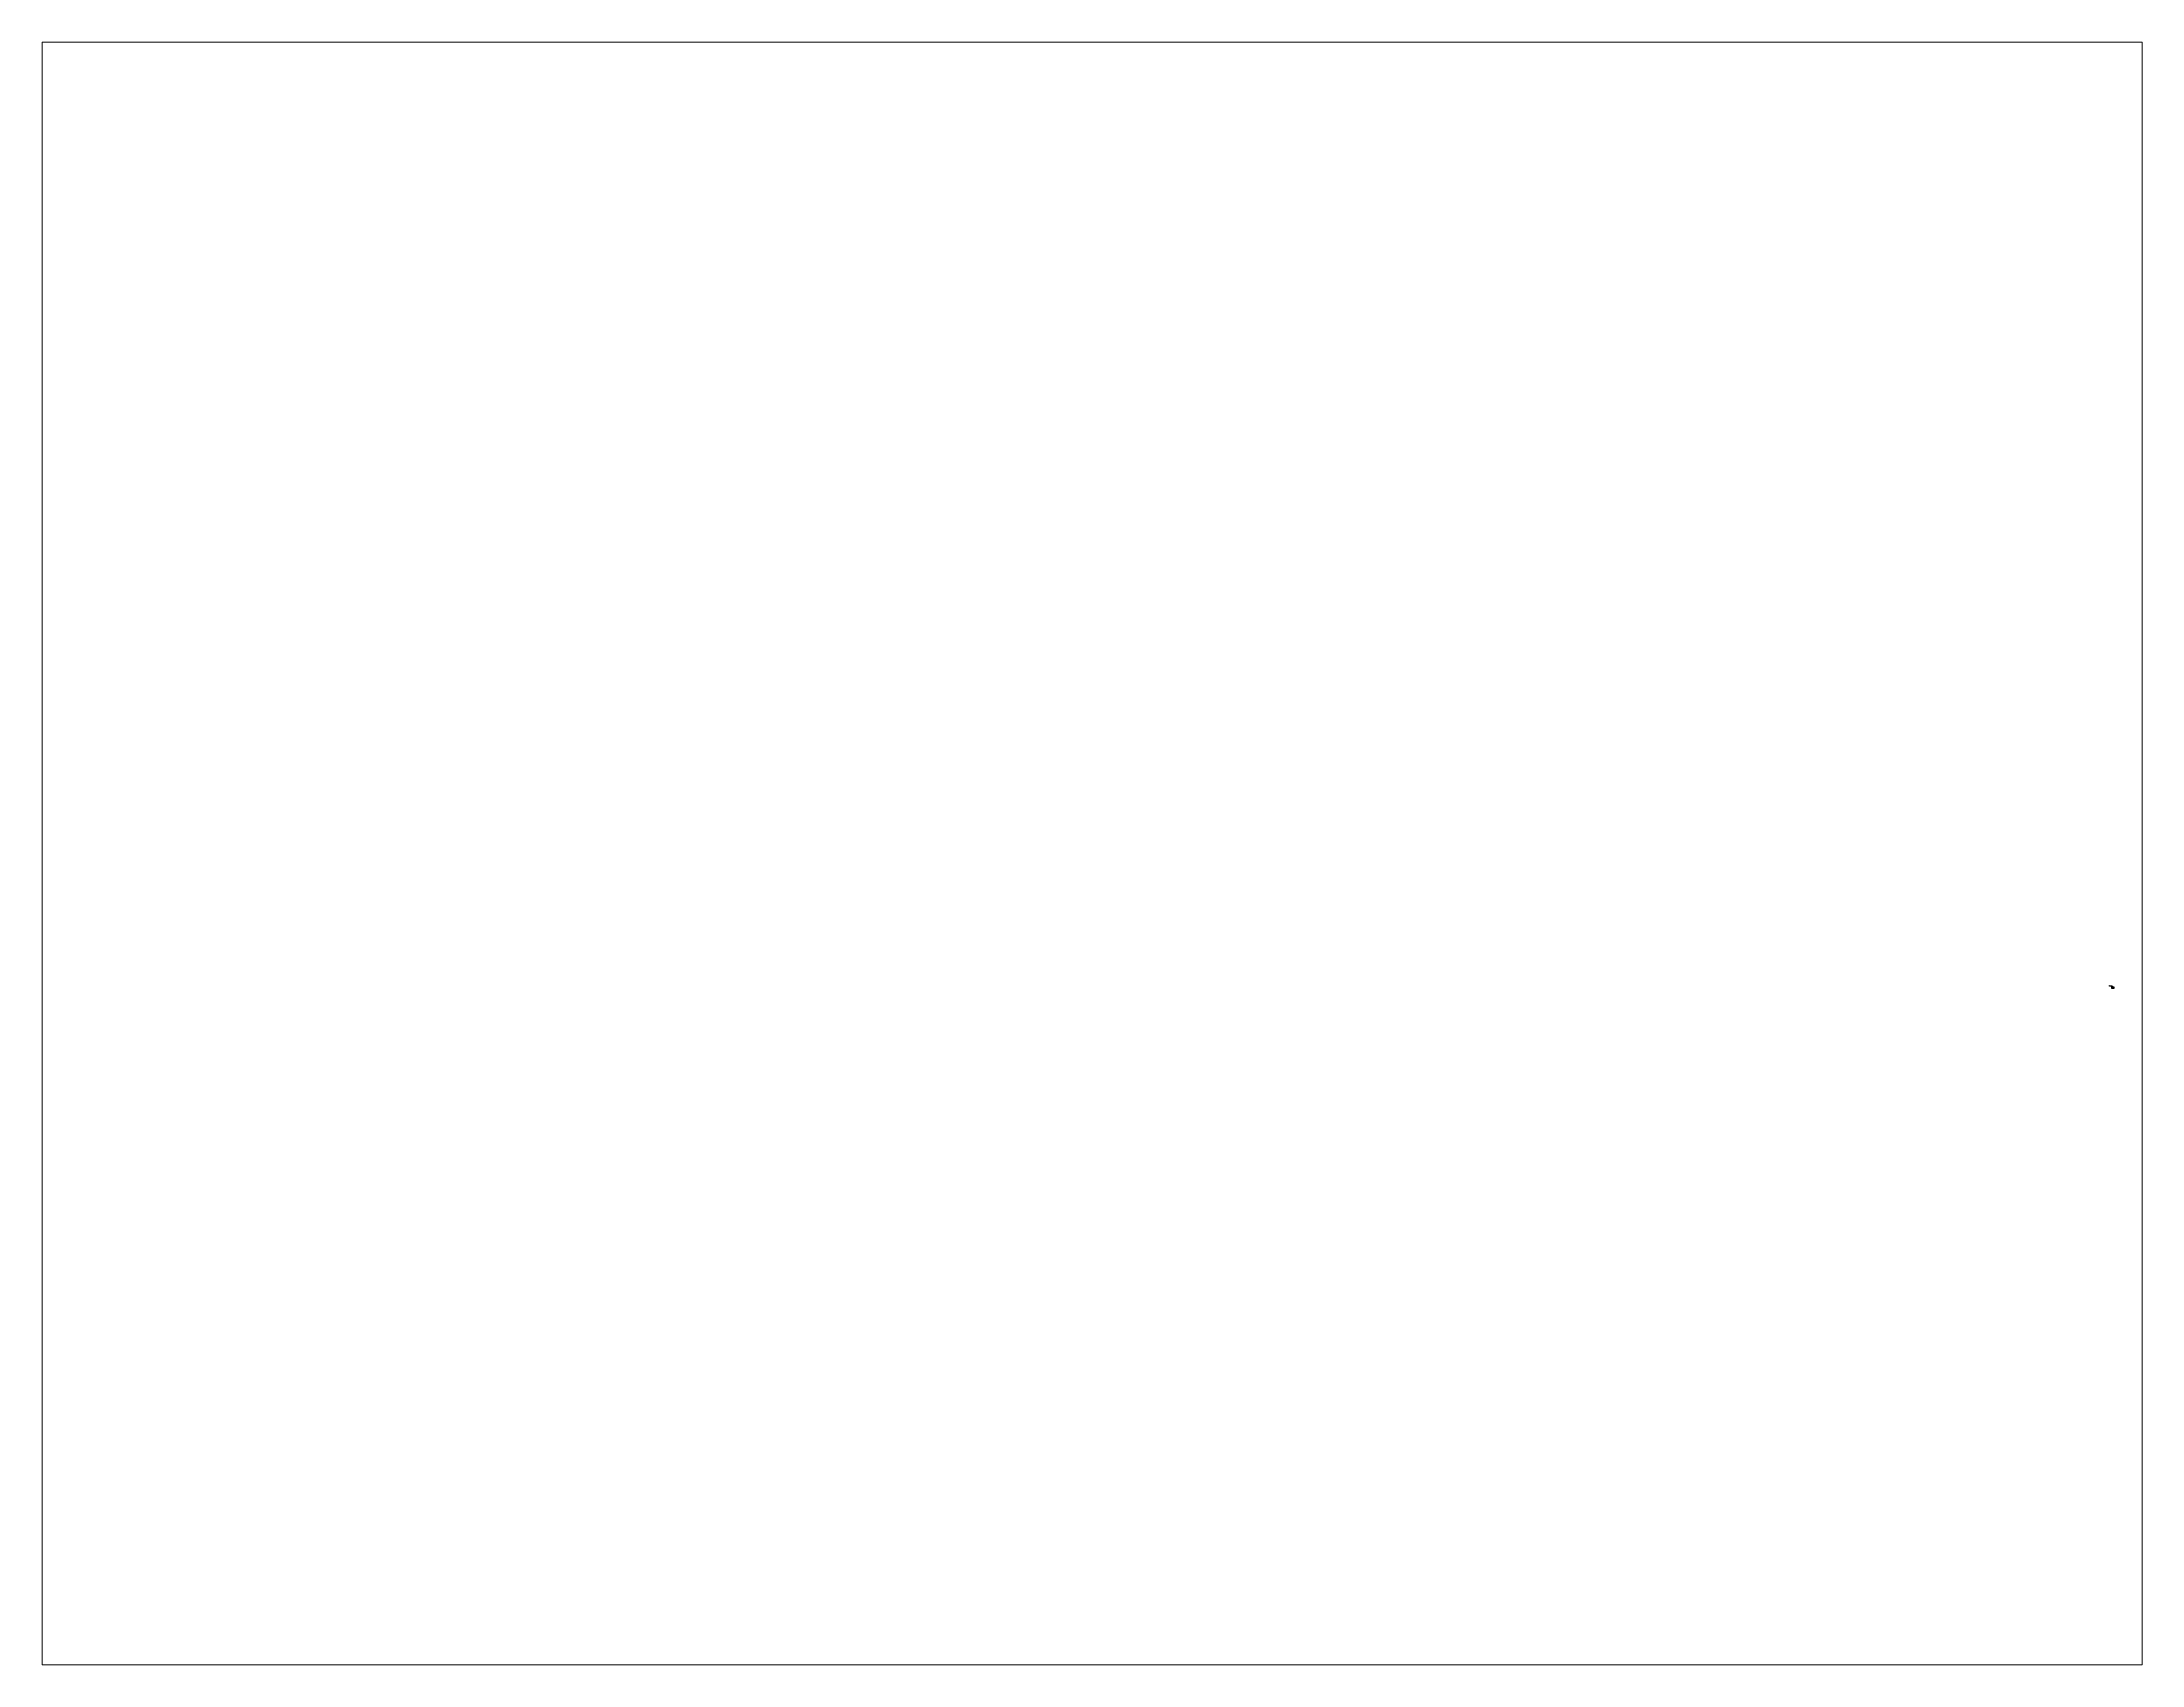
# Paper-space layout 'Layout1' of a CAD drawing. Header units: feet. Extents: x 1.1 to 9.9, y 0.85 to 7.65.
# The model-space entities are those that its viewports show. They can reach past a viewport. Long polylines and large blocks are cut down to what shows.
import ezdxf
from ezdxf import colors
from ezdxf.entities.mleader import LeaderData, LeaderLine
from ezdxf.enums import TextEntityAlignment as Align
from ezdxf.math import Vec2, Vec3

# ---------------------------------------------------------------- set-up
doc = ezdxf.new("R2010")
doc.units = ezdxf.units.FT
doc.header["$MEASUREMENT"] = 0
doc.set_wipeout_variables(frame=1)
doc.layers.get('0').update_dxf_attribs({"color": 30})
for name, color, linetype in [('C-DIMS', 2, 'Continuous'), ('C-LABEL', 4, 'Continuous'), ('C-MATCHLINE', 251, 'Continuous'), ('PV-ANNO', 31, 'Continuous')]:
    doc.layers.add(name, color=color, linetype=linetype)
doc.layers.add('VP', color=7, linetype='Continuous', plot=False)
doc.styles.add('ARIAL', font='arial.ttf')
doc.styles.get("Standard").update_dxf_attribs({"font": 'SIMPLEX.SHX'})

# ---------------------------------------------------------------- blocks, each defined once
blk = doc.blocks.new('KN-CIRC')
at = {"linetype": 'ByBlock', "transparency": 16777216}
blk.add_circle((0, 0), 0.125, dxfattribs=at)
at = {"transparency": 16777216, "style": 'ARIAL'}
blk.add_attdef('KN', text='', height=0.1, dxfattribs=at).set_placement((0, 0), align=Align.MIDDLE)
blk = doc.blocks.new('KN-SQ')
at = {"transparency": 16777216}
blk.add_lwpolyline([(-1, -1), (-1, -0.75), (-0.75, -0.75), (-0.75, -1)], close=True, dxfattribs=at)
at = {"transparency": 16777216, "style": 'ARIAL'}
blk.add_attdef('KN', text='', height=0.1, dxfattribs=at).set_placement((-0.875, -0.875), align=Align.MIDDLE_CENTER)
at = {"transparency": 16777216}
blk.add_wipeout([(-0.9975, -0.9975), (-0.9975, -0.7525), (-0.7525, -0.7525), (-0.7525, -0.9975)], dxfattribs=at)
blk = doc.blocks.new('_TagHexagon')
at = {"color": 0, "linetype": 'ByBlock', "transparency": 16777216}
blk.add_lwpolyline([(0, 0), (0, 0), (0, 0), (0, 0), (0, 0), (0, 0)], close=True, dxfattribs=at)
at = {"layer": 'C-DIMS', "color": 0, "transparency": 16777216, "style": 'ARIAL'}
blk.add_attdef('TAGNUMBER', text='', height=0.0938, dxfattribs=at).set_placement((0, 0), align=Align.MIDDLE)

msp = doc.modelspace()

# ---------------------------------------------------------------- linework, layer by layer
at = {"layer": 'C-MATCHLINE'}
for p, q in [((587237, 1030628), (587292, 1030724)), ((588218, 1030485), (588257, 1030588))]:
    msp.add_line(p, q, dxfattribs=at)
at = {"layer": 'PV-ANNO', "flags": 128}
msp.add_lwpolyline([(587986, 1030488, 0.5205671), (587986, 1030488, 0.5205671), (587986, 1030489, 0.5205671), (587985, 1030489, 0.5205671), (587985, 1030490, 0.5205671), (587984, 1030491, 0.5205671), (587984, 1030491, 0.5205671), (587984, 1030492, 0.5205671), (587983, 1030492, 0.5205671), (587983, 1030493, 0.5205671), (587983, 1030493, 0.5205671), (587982, 1030494, 0.5205671), (587982, 1030494, 0.5205671), (587982, 1030495, 0.5205671), (587981, 1030496, 0.5205671), (587981, 1030496, 0.5205671), (587980, 1030497, 0.5205671), (587980, 1030497, 0.5205671), (587980, 1030498, 0.5205671), (587979, 1030499, 0.5205671), (587979, 1030499, 0.5205671), (587978, 1030500, 0.5205671), (587978, 1030501, 0.5205671), (587978, 1030501, 0.5205671), (587977, 1030502, 0.5205671), (587977, 1030503, 0.5205671), (587976, 1030503, 0.5205671), (587976, 1030504, 0.5205671), (587975, 1030505, 0.5205671), (587975, 1030505, 0.5205671), (587974, 1030506, 0.5205671), (587974, 1030507, 0.5205671), (587973, 1030507, 0.5205671), (587973, 1030508, 0.5205671), (587972, 1030508, 0.5205671), (587972, 1030509, 0.5205671), (587971, 1030509, 0.5205671), (587971, 1030510, 0.5205671), (587970, 1030511, 0.5205671), (587970, 1030511, 0.5205671), (587969, 1030512, 0.5205671), (587968, 1030513, 0.5205671), (587968, 1030513, 0.5205671), (587967, 1030514, 0.5205671), (587967, 1030515, 0.5205671), (587966, 1030515, 0.5205671), (587966, 1030516, 0.5205671), (587965, 1030516, 0.5205671), (587964, 1030517, 0.5205671), (587964, 1030518, 0.5205671), (587963, 1030518, 0.5205671), (587963, 1030519, 0.5205671), (587962, 1030520, 0.5205671), (587961, 1030521, 0.5205671), (587961, 1030521, 0.5205671), (587961, 1030522, 0.5205671), (587961, 1030523, 0.5205671), (587960, 1030524, 0.5205671), (587960, 1030525, 0.5205671), (587960, 1030526, 0.5205671), (587960, 1030526, 0.5205671), (587959, 1030528, 0.5205671), (587959, 1030529, 0.5205671), (587959, 1030530, 0.5205671), (587959, 1030530, 0.5205671), (587958, 1030531, 0.5205671), (587958, 1030532, 0.5205671), (587958, 1030532, 0.5205671), (587958, 1030533, 0.5205671), (587958, 1030534, 0.5205671), (587958, 1030534, 0.5205671), (587957, 1030535, 0.5205671), (587957, 1030536, 0.5205671), (587957, 1030537, 0.5205671), (587957, 1030538, 0.5205671), (587956, 1030539, 0.5205671), (587956, 1030540, 0.5205671), (587956, 1030541, 0.5205671), (587956, 1030541, 0.5205671), (587955, 1030543, 0.5205671), (587955, 1030543, 0.5205671), (587955, 1030544, 0.5205671), (587955, 1030545, 0.5205671), (587954, 1030546, 0.5205671), (587954, 1030547, 0.5205671), (587954, 1030547, 0.5205671), (587954, 1030548, 0.5205671), (587954, 1030549, 0.5205671), (587953, 1030550, 0.5205671), (587953, 1030550, 0.5205671), (587953, 1030551, 0.5205671), (587953, 1030552, 0.5205671), (587953, 1030552, 0.5205671), (587952, 1030553, 0.5205671), (587952, 1030554, 0.5205671), (587952, 1030554, 0.5205671), (587952, 1030555, 0.5205671), (587952, 1030556, 0.5205671), (587951, 1030557, 0.5205671), (587951, 1030558, 0.5205671), (587951, 1030558, 0.5205671), (587951, 1030559, 0.5205671), (587951, 1030560, 0.5205671), (587950, 1030561, 0.5205671), (587950, 1030561, 0.5205671), (587950, 1030562, 0.5205671), (587950, 1030563, 0.5205671), (587950, 1030564, 0.5205671), (587949, 1030564, 0.5205671), (587949, 1030565, 0.5205671), (587949, 1030566, 0.5205671), (587948, 1030567, 0.5205671), (587948, 1030568, 0.5205671), (587948, 1030569, 0.5205671), (587948, 1030570, 0.5205671), (587948, 1030571, 0.5205671), (587947, 1030572, 0.5205671), (587947, 1030573, 0.5205671), (587947, 1030574, 0.5205671), (587947, 1030574, 0.5205671), (587946, 1030575, 0.5205671), (587946, 1030576, 0.5205671), (587946, 1030576, 0.5205671), (587945, 1030576, 0.5205671), (587945, 1030576, 0.5205671), (587944, 1030576, 0.5205671), (587943, 1030576, 0.5205671), (587942, 1030576, 0.5205671), (587941, 1030575, 0.5205671), (587941, 1030575, 0.5205671), (587940, 1030575, 0.5205671), (587939, 1030575, 0.5205671), (587939, 1030575, 0.5205671), (587938, 1030575, 0.5205671), (587937, 1030575, 0.5205671), (587937, 1030575, 0.5205671), (587936, 1030575, 0.5205671), (587936, 1030575, 0.5205671), (587935, 1030575, 0.5205671), (587934, 1030575, 0.5205671), (587934, 1030575, 0.5205671), (587933, 1030575, 0.5205671), (587932, 1030574, 0.5205671), (587931, 1030574, 0.5205671), (587931, 1030574, 0.5205671), (587930, 1030574, 0.5205671), (587929, 1030574, 0.5205671), (587928, 1030574, 0.5205671), (587928, 1030574, 0.5205671), (587927, 1030574, 0.5205671), (587926, 1030574, 0.5205671), (587925, 1030574, 0.5205671), (587925, 1030574, 0.5205671), (587924, 1030573, 0.5205671), (587923, 1030573, 0.5205671), (587923, 1030573, 0.5205671), (587923, 1030572, 0.5205671), (587923, 1030572, 0.5205671), (587923, 1030571, 0.5205671), (587923, 1030570, 0.5205671), (587923, 1030569, 0.5205671), (587924, 1030569, 0.5205671), (587924, 1030567, 0.5205671), (587924, 1030567, 0.5205671), (587924, 1030566, 0.5205671), (587924, 1030566, 0.5205671), (587924, 1030565, 0.5205671), (587924, 1030564, 0.5205671), (587924, 1030564, 0.5205671), (587925, 1030563, 0.5205671), (587925, 1030562, 0.5205671), (587925, 1030561, 0.5205671), (587925, 1030561, 0.5205671), (587925, 1030560, 0.5205671), (587925, 1030559, 0.5205671), (587926, 1030558, 0.5205671), (587926, 1030558, 0.5205671), (587926, 1030557, 0.5205671), (587926, 1030556, 0.5205671), (587926, 1030555, 0.5205671), (587927, 1030553, 0.5205671), (587927, 1030553, 0.5205671), (587927, 1030552, 0.5205671), (587927, 1030551, 0.5205671), (587927, 1030550, 0.5205671), (587927, 1030549, 0.5205671), (587928, 1030548, 0.5205671), (587928, 1030548, 0.5205671), (587928, 1030547, 0.5205671), (587928, 1030547, 0.5205671), (587928, 1030545, 0.5205671), (587928, 1030545, 0.5205671), (587928, 1030544, 0.5205671), (587929, 1030543, 0.5205671), (587929, 1030542, 0.5205671), (587929, 1030541, 0.5205671), (587929, 1030540, 0.5205671), (587929, 1030540, 0.5205671), (587929, 1030538, 0.5205671), (587930, 1030538, 0.5205671), (587930, 1030537, 0.5205671), (587930, 1030536, 0.5205671), (587930, 1030535, 0.5205671), (587930, 1030535, 0.5205671), (587930, 1030534, 0.5205671), (587930, 1030533, 0.5205671), (587931, 1030532, 0.5205671), (587931, 1030531, 0.5205671), (587931, 1030530, 0.5205671), (587931, 1030530, 0.5205671), (587931, 1030529, 0.5205671), (587931, 1030528, 0.5205671), (587932, 1030527, 0.5205671), (587932, 1030527, 0.5205671), (587932, 1030526, 0.5205671), (587932, 1030525, 0.5205671), (587932, 1030524, 0.5205671), (587933, 1030523, 0.5205671), (587933, 1030522, 0.5205671), (587933, 1030521, 0.5205671), (587933, 1030521, 0.5205671), (587933, 1030519, 0.5205671), (587933, 1030518, 0.5205671), (587934, 1030518, 0.5205671), (587934, 1030517, 0.5205671), (587934, 1030516, 0.5205671), (587934, 1030515, 0.5205671), (587934, 1030515, 0.5205671), (587934, 1030514, 0.5205671), (587934, 1030513, 0.5205671), (587935, 1030512, 0.5205671), (587935, 1030512, 0.5205671), (587935, 1030511, 0.5205671), (587935, 1030510, 0.5205671), (587935, 1030510, 0.5205671), (587935, 1030509, 0.5205671), (587935, 1030508, 0.5205671), (587936, 1030508, 0.5205671), (587936, 1030507, 0.5205671), (587936, 1030506, 0.5205671), (587936, 1030505, 0.5205671), (587936, 1030504, 0.5205671), (587936, 1030503, 0.5205671), (587937, 1030502, 0.5205671), (587937, 1030501, 0.5205671), (587937, 1030500, 0.5205671), (587937, 1030499, 0.5205671), (587937, 1030499, 0.5205671), (587937, 1030498, 0.5205671), (587938, 1030497, 0.5205671), (587938, 1030497, 0.5205671), (587938, 1030496, 0.5205671), (587938, 1030495, 0.5205671), (587938, 1030494, 0.5205671), (587938, 1030493, 0.5205671), (587938, 1030493, 0.5205671), (587939, 1030492, 0.5205671), (587939, 1030491, 0.5205671), (587939, 1030491, 0.5205671), (587940, 1030490, 0.5205671), (587941, 1030490, 0.5205671), (587941, 1030489, 0.5205671), (587941, 1030489, 0.5205671), (587942, 1030489, 0.5205671), (587942, 1030488, 0.5205671), (587943, 1030487, 0.5205671), (587944, 1030487, 0.5205671), (587944, 1030486, 0.5205671), (587945, 1030486, 0.5205671), (587945, 1030485, 0.5205671), (587946, 1030485, 0.5205671), (587947, 1030484, 0.5205671), (587947, 1030483, 0.5205671), (587948, 1030483, 0.5205671), (587949, 1030482, 0.5205671), (587949, 1030481, 0.5205671), (587950, 1030481, 0.5205671), (587951, 1030480, 0.5205671), (587951, 1030480, 0.5205671), (587952, 1030479, 0.5205671), (587952, 1030479, 0.5205671), (587953, 1030478, 0.5205671), (587954, 1030478, 0.5205671), (587954, 1030477, 0.5205671), (587955, 1030477, 0.5205671), (587955, 1030476, 0.5205671), (587956, 1030476, 0.5205671), (587956, 1030475, 0.5205671), (587957, 1030474, 0.5205671), (587958, 1030474, 0.5205671), (587958, 1030473, 0.5205671), (587959, 1030473, 0.5205671), (587960, 1030472, 0.5205671), (587961, 1030471, 0.5205671), (587961, 1030471, 0.5205671), (587962, 1030470, 0.5205671), (587963, 1030469, 0.5205671), (587963, 1030469, 0.5205671), (587964, 1030468, 0.5205671), (587965, 1030467, 0.5205671), (587965, 1030467, 0.5205671), (587965, 1030467, 0.5205671), (587966, 1030466, 0.5205671), (587966, 1030466, 0.5205671), (587967, 1030466, 0.5205671), (587967, 1030466, 0.5205671), (587967, 1030466, 0.5205671), (587968, 1030467, 0.5205671), (587969, 1030468, 0.5205671), (587970, 1030468, 0.5205671), (587970, 1030468, 0.5205671), (587971, 1030469, 0.5205671), (587972, 1030469, 0.5205671), (587972, 1030470, 0.5205671), (587973, 1030471, 0.5205671), (587974, 1030471, 0.5205671), (587974, 1030472, 0.5205671), (587975, 1030472, 0.5205671), (587976, 1030473, 0.5205671), (587976, 1030473, 0.5205671), (587976, 1030473, 0.5205671), (587977, 1030474, 0.5205671), (587978, 1030475, 0.5205671), (587979, 1030475, 0.5205671), (587980, 1030476, 0.5205671), (587980, 1030477, 0.5205671), (587981, 1030477, 0.5205671), (587981, 1030478, 0.5205671), (587981, 1030478, 0.5205671), (587982, 1030479, 0.5205671), (587982, 1030480, 0.5205671), (587982, 1030481, 0.5205671), (587983, 1030482, 0.5205671), (587983, 1030482, 0.5205671), (587984, 1030483, 0.5205671), (587984, 1030484, 0.5205671), (587984, 1030484, 0.5205671), (587985, 1030485, 0.5205671), (587985, 1030486, 0.5205671), (587985, 1030486, 0.5205671), (587986, 1030487, 0.5205671)], format="xyb", close=True, dxfattribs=at)
at = {"layer": 'VP', "elevation": 1000, "flags": 128}
msp.add_lwpolyline([(588190, 1030414), (587216, 1030553), (587223, 1030604), (587334, 1030796), (588284, 1030660)], close=True, dxfattribs=at)
msp.add_lwpolyline([(588190, 1030414), (587216, 1030553), (587223, 1030604), (587334, 1030796), (588284, 1030660)], close=True, dxfattribs=at)
msp.add_lwpolyline([(588190, 1030414), (587216, 1030553), (587223, 1030604), (587334, 1030796), (588284, 1030660)], close=True, dxfattribs=at)
msp.add_lwpolyline([(588190, 1030414), (587216, 1030553), (587223, 1030604), (587334, 1030796), (588284, 1030660)], close=True, dxfattribs=at)
msp.add_lwpolyline([(588190, 1030414), (587216, 1030553), (587223, 1030604), (587334, 1030796), (588284, 1030660)], close=True, dxfattribs=at)
msp.add_lwpolyline([(588190, 1030414), (587216, 1030553), (587223, 1030604), (587334, 1030796), (588284, 1030660)], close=True, dxfattribs=at)
at = {"layer": 'VP'}
for points, elevation in [([(588318, 1030652), (589008, 1029986), (588975, 1029808), (588881, 1029711), (588181, 1030388), (588257, 1030588)], 1000), ([(588318, 1030652), (589008, 1029986), (588975, 1029808), (588881, 1029711), (588181, 1030388), (588257, 1030588)], 1000), ([(588318, 1030652), (589008, 1029986), (588975, 1029808), (588881, 1029711), (588181, 1030388), (588257, 1030588)], 1000), ([(588318, 1030652), (589008, 1029986), (588975, 1029808), (588881, 1029711), (588181, 1030388), (588257, 1030588)], 1000), ([(588188, 1029712), (589279, 1029712), (589279, 1030080), (588188, 1030080)], 1125), ([(588188, 1029712), (589279, 1029712), (589279, 1030080), (588188, 1030080)], 1125), ([(588188, 1029712), (589279, 1029712), (589279, 1030080), (588188, 1030080)], 1125)]:
    msp.add_lwpolyline(points, close=True, dxfattribs=dict(at, elevation=elevation))

# ---------------------------------------------------------------- leaders
at = {"layer": 'C-LABEL'}
ml = msp.add_multileader_block('Standard', dxfattribs=at)
ml.set_content('KN-CIRC', color=256, scale=40)
ml.set_attribute('KN', '11', width=0)
ml.set_leader_properties(color=256)
ml.build(insert=Vec2(0, 0))
ml.multileader.update_dxf_attribs({"dogleg_length": 0.12, "arrow_head_size": 4.8, "scale": 40})
ctx = ml.context
ctx.base_point, ctx.scale, ctx.char_height, ctx.arrow_head_size, ctx.landing_gap_size, ctx.plane_origin = Vec3(588692, 1029950), 40, 3.2, 4.8, 1.6, Vec3(588658, 1029971)
notes = []
notes.append((ctx, [(0, (1, 1, 0), (588688, 1029950), (1, 0), 4.8, [(0, [(588658, 1029971)], 0, [])])]))
ctx.block.insert = Vec3(588697, 1029950)
ml = msp.add_multileader_block('Standard', dxfattribs=at)
ml.set_content('KN-SQ', color=256, scale=40)
ml.set_attribute('KN', '3', width=0)
ml.set_leader_properties(color=256)
ml.build(insert=Vec2(0, 0))
ml.multileader.update_dxf_attribs({"dogleg_length": 0.12, "arrow_head_size": 6, "scale": 40})
ctx = ml.context
ctx.base_point, ctx.scale, ctx.char_height, ctx.arrow_head_size, ctx.landing_gap_size, ctx.plane_origin = Vec3(588844, 1029818), 40, 3.2, 6, 1.6, Vec3(588878, 1029836)
notes.append((ctx, [(0, (1, 1, 0), (588859, 1029818), (-1, 0), 4.8, [(0, [(588878, 1029836)], 0, [])])]))
ctx.block.insert = Vec3(588884, 1029853)
at = {"layer": 'PV-ANNO'}
ml = msp.add_multileader_block('Standard', dxfattribs=at)
ml.set_content('_TagHexagon', color=256, scale=40)
ml.set_attribute('TAGNUMBER', '5', width=0)
ml.set_leader_properties(color=256)
ml.build(insert=Vec2(0, 0))
ml.multileader.update_dxf_attribs({"dogleg_length": 0.12, "arrow_head_size": 4.8, "scale": 40})
ctx = ml.context
ctx.base_point, ctx.scale, ctx.char_height, ctx.arrow_head_size, ctx.landing_gap_size, ctx.plane_origin, ctx.plane_x_axis, ctx.plane_y_axis = Vec3(587966, 1030487), 40, 3.2, 4.8, 1.6, Vec3(587934, 1030569), Vec3(0.9899175, -0.1416448), Vec3(0.1416448, 0.9899175)
notes.append((ctx, [(0, (1, 1, 0), (587961, 1030488), (0.9899175, -0.1416448), 4.8, [(0, [(587934, 1030569)], 0, [])])]))
ctx.block.insert, ctx.block.rotation = Vec3(587972, 1030486), 6.1410625
for ctx, leaders in notes:
    for number, flags, end, landing, length, lines in leaders:
        leader = LeaderData()
        leader.index, (leader.has_last_leader_line, leader.has_dogleg_vector, leader.attachment_direction) = number, flags
        leader.last_leader_point, leader.dogleg_vector, leader.dogleg_length = Vec3(end), Vec3(landing), length
        for number, points, colour, breaks in lines:
            line = LeaderLine()
            line.index, line.vertices, line.color, line.breaks = number, Vec3.list(points), colors.encode_raw_color(colour), breaks
            leader.lines.append(line)
        ctx.leaders.append(leader)

psp = doc.layouts.get("Layout1")

# ---------------------------------------------------------------- viewports
at = {"layer": 'VP', "view_target_point": (3905080.9632, 11565203.7204)}
psp.add_viewport(center=(5.5, 4.25), size=(8.8, 6.8), view_center_point=(-3753009.6925, -10477947.4453), view_height=694069.885828, dxfattribs=at)

doc.saveas('drawing.dxf')
